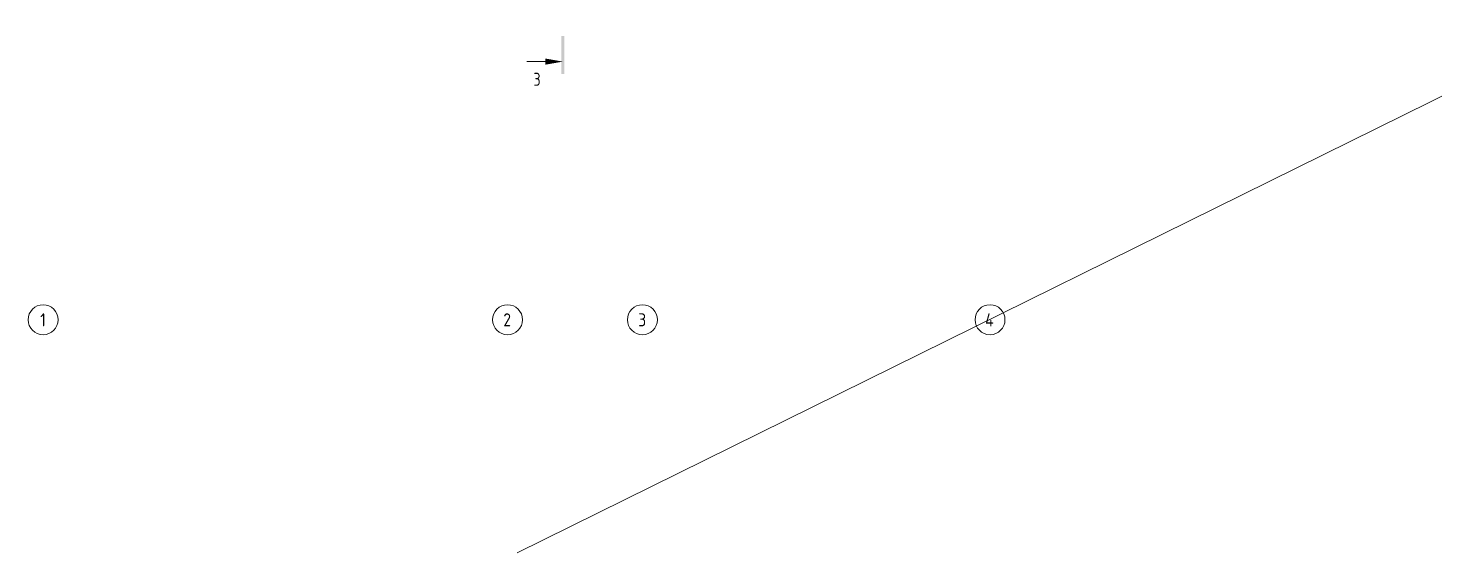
# Model space of a CAD drawing. Header units: millimetres. Extents: x -515342 to 330399, y -224905 to 507333.
# Drawn here: x -375153 to -337597, y -52485 to -38468 of the extents above; entities that cross this region are included whole.
import ezdxf

# ---------------------------------------------------------------- set-up
doc = ezdxf.new("R2010")
doc.units = ezdxf.units.MM
doc.layers.get('0').update_dxf_attribs({"lineweight": 0})
for name, color, linetype, lineweight in [('Ограждение', 7, 'Continuous', 0), ('Оси', 7, 'Continuous', 0), ('Разрезы', 7, 'Continuous', 0), ('экспертиза пояснения', 6, 'Continuous', 0)]:
    doc.layers.add(name, color=color, linetype=linetype, lineweight=lineweight)
doc.styles.add('GOST Common', font='', dxfattribs={"width": 0.9, "height": 350})
doc.styles.add('GOST Common_3', font='', dxfattribs={"width": 0.8, "height": 350})
doc.styles.get('GOST Common').set_extended_font_data('GOST Common')
doc.styles.get('GOST Common_3').set_extended_font_data('GOST Common')

# ---------------------------------------------------------------- blocks, each defined once
blk = doc.blocks.new('Ограждение - Ограждение-9987008-О_АР_П_1_0_000_План 1 этажа')
at = {"layer": 'Ограждение'}
for p, q in [((41385, 2305), (41303, 2223)), ((40580, 2223), (21815, 2223)), ((41303, 2223), (40590, 2223)), ((41303, -653), (41303, 2223)), ((41303, -3159), (41303, -737)), ((41553, -3159), (41303, -3159)), ((41553, -3159), (41553, -3070))]:
    blk.add_line(p, q, dxfattribs=at)
blk = doc.blocks.new('СД_Люблино_Фасады_rvt-1-О_АР_П_1_0_000_План 1 этажа')
at = {"layer": 'Ограждение', "lineweight": 9}
blk.add_blockref('Ограждение - Ограждение-9987008-О_АР_П_1_0_000_План 1 этажа', (0, 0), dxfattribs=at)
blk = doc.blocks.new('Ось сетки - Круг_Ø8 мм-6577-О_АР_П_1_0_000_План 1 этажа')
at = {"layer": 'Оси'}
for start, end in [(360, 180), (180, 360)]:
    blk.add_arc((0, 0), 4, start, end, dxfattribs=at)
blk = doc.blocks.new('Разрез - Номер вида сзади_3_5 мм-64069-О_АР_П_1_0_000_План 1 этажа')
at = {"layer": 'Разрезы'}
for points in [[(9.8, 0.4), (9.8, -0.39), (-0.33, -0.39), (-0.33, 0.4)], [(2.18, -4.67), (3, 0), (3.82, -4.67)]]:
    blk.add_hatch(color=256, dxfattribs=at).paths.add_polyline_path(points)
at = {"layer": 'Разрезы', "lineweight": 20}
blk.add_line((3, -3), (3, -9.66), dxfattribs=at)
blk = doc.blocks.new('Ось сетки - Круг_Ø8 мм-6577-О_АР_Эскиз_1_0_000_План 1 этажа')
at = {"layer": 'Оси'}
for start, end in [(360, 180), (180, 360)]:
    blk.add_arc((0, 0), 4, start, end, dxfattribs=at)
blk = doc.blocks.new('Ось сетки - Круг_Ø8 мм-6577-О_АР_Эскиз_1_План 1 этажа')
at = {"layer": 'Оси'}
for start, end in [(360, 180), (180, 360)]:
    blk.add_arc((0, 0), 4, start, end, dxfattribs=at)

msp = doc.modelspace()

# ---------------------------------------------------------------- linework, layer by layer
at = {"layer": 'экспертиза пояснения'}
msp.add_lwpolyline([(-362094.4114, -52485.428), (-332688.1427, -37952.3151)], dxfattribs=at)

# ---------------------------------------------------------------- block references
msp.add_blockref('СД_Люблино_Фасады_rvt-1-О_АР_П_1_0_000_План 1 этажа', (-374753.1427, -35598.5295))
at = {"layer": 'Оси', "xscale": 99.99999999999993, "yscale": 99.99999999999993, "zscale": 99.99999999999993}
for name, p in [('Ось сетки - Круг_Ø8 мм-6577-О_АР_П_1_0_000_План 1 этажа', (-374753.1427, -46257.6829)), ('Ось сетки - Круг_Ø8 мм-6577-О_АР_Эскиз_1_0_000_План 1 этажа', (-374753.1427, -46257.6829)), ('Ось сетки - Круг_Ø8 мм-6577-О_АР_Эскиз_1_План 1 этажа', (-374753.1427, -46257.6829)), ('Ось сетки - Круг_Ø8 мм-6577-О_АР_П_1_0_000_План 1 этажа', (-362353.1427, -46257.6829)), ('Ось сетки - Круг_Ø8 мм-6577-О_АР_П_1_0_000_План 1 этажа', (-358753.1427, -46257.6829)), ('Ось сетки - Круг_Ø8 мм-6577-О_АР_П_1_0_000_План 1 этажа', (-349473.1427, -46257.6829))]:
    msp.add_blockref(name, p, dxfattribs=at)
at = {"layer": 'Разрезы', "extrusion": (0, 0, -1), "xscale": 99.99999999999993, "yscale": 99.99999999999993, "zscale": 99.99999999999993, "rotation": 90.00000000000053}
msp.add_blockref('Разрез - Номер вида сзади_3_5 мм-64069-О_АР_П_1_0_000_План 1 этажа', (360876.5734, -39662.5526), dxfattribs=at)

# ---------------------------------------------------------------- texts
at = {"layer": 'Оси', "char_height": 350, "attachment_point": 1, "style": 'GOST Common'}
for s, insert, width in [('\\fGOST Common|b0|i0|c204|p34|;\\W.9;1', (-374831.3733, -46085.1495), 187.594875), ('\\fGOST Common|b0|i0|c204|p34|;\\W.9;1', (-374831.3733, -46085.1495), 187.594875), ('\\fGOST Common|b0|i0|c204|p34|;\\W.9;1', (-374831.3733, -46085.1495), 187.594875), ('\\fGOST Common|b0|i0|c204|p34|;\\W.9;2', (-362466.9233, -46085.1495), 274.177125), ('\\fGOST Common|b0|i0|c204|p34|;\\W.9;3', (-358864.2233, -46085.1495), 266.961937), ('\\fGOST Common|b0|i0|c204|p34|;\\W.9;4', (-349601.7733, -46085.1495), 310.253062)]:
    msp.add_mtext(s, dxfattribs=dict(at, insert=insert, width=width))
at = {"layer": 'Разрезы', "insert": (-361659.9738, -39660.8453), "char_height": 350, "width": 237.2995, "attachment_point": 1, "style": 'GOST Common_3'}
msp.add_mtext('\\fGOST Common|b0|i0|c204|p34|;\\W.8;3', dxfattribs=at)

doc.saveas('drawing.dxf')
